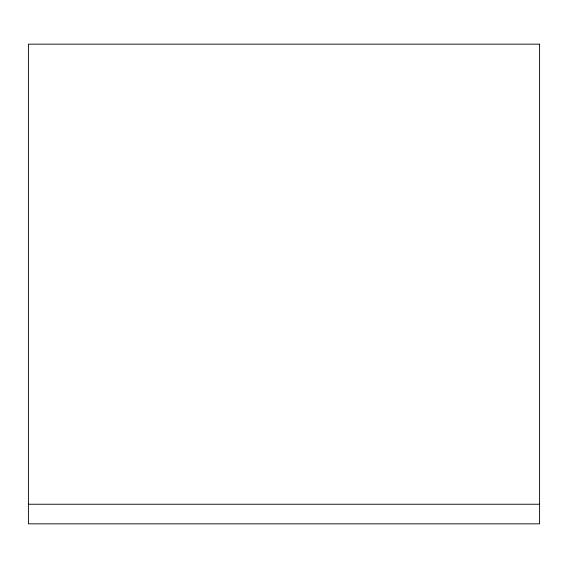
<?xml version="1.0" encoding="UTF-8"?>
<svg xmlns="http://www.w3.org/2000/svg" width="568" height="568" viewBox="0 0 568 568"><rect width="100%" height="100%" fill="white"/><g stroke="black" fill="none" stroke-linecap="round" stroke-linejoin="round"><path stroke-width="0.85" d="M28.4 504.242L539.6 504.242M539.6 44.162L28.4 44.162L28.4 523.838L539.6 523.838L539.6 44.162"/></g></svg>
